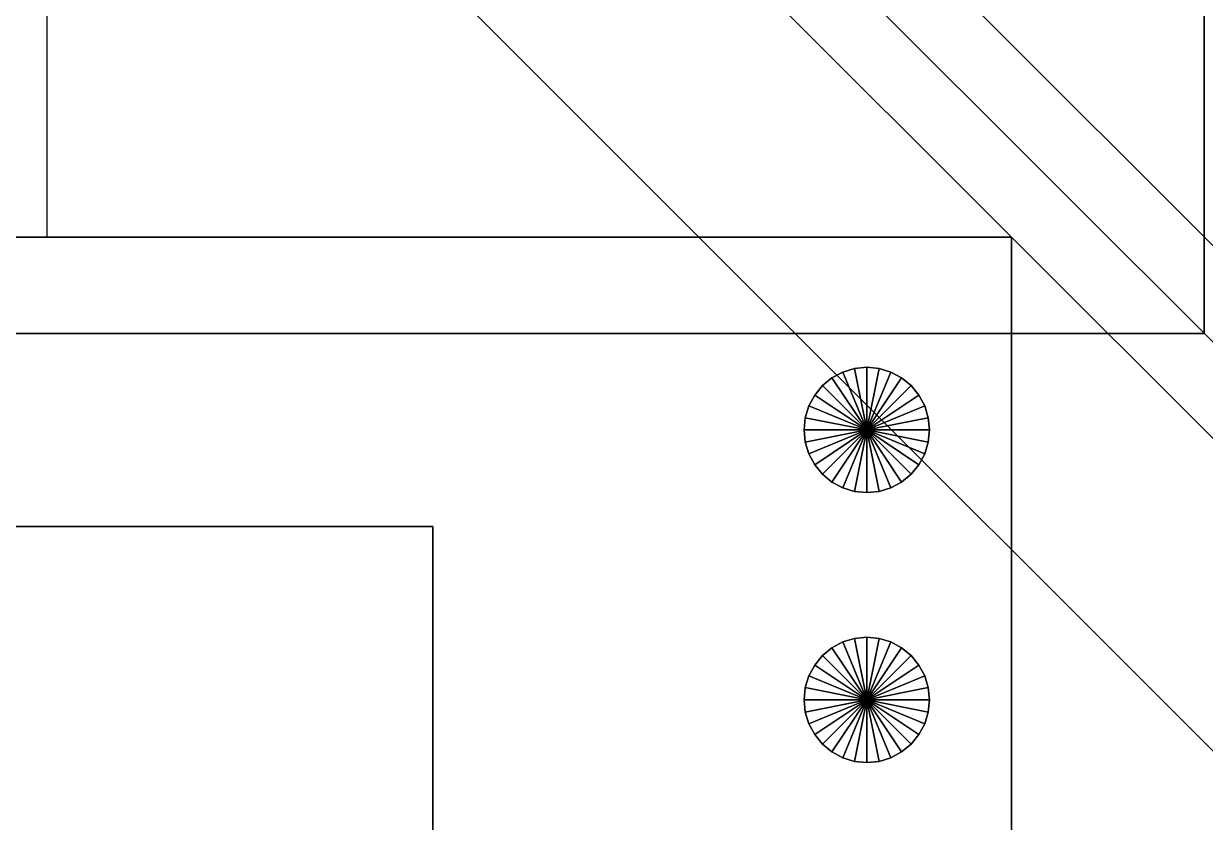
# Model space of a CAD drawing. Extents: x -65 to 400, y -475 to 105.
# Drawn here: x 3.76 to 16.01, y -21.07 to -12.79 of the extents above; entities that cross this region are included whole.
import ezdxf

# ---------------------------------------------------------------- set-up
doc = ezdxf.new("R2010")
doc.units = 0
for name, color, linetype in [('DRONE_ELECTRONICS', 3, 'CONTINUOUS'), ('DRONE_FRAME', 8, 'CONTINUOUS'), ('GROUND', 8, 'CONTINUOUS'), ('POWER', 1, 'CONTINUOUS'), ('SIGNAL', 4, 'CONTINUOUS')]:
    doc.layers.add(name, color=color, linetype=linetype)

msp = doc.modelspace()

# ---------------------------------------------------------------- linework, layer by layer
at = {"layer": 'DRONE_ELECTRONICS'}
for points in [[(-14, -33, 9), (14, -33, 9), (14, -15, 9), (-14, -15, 9)], [(-14, -33, 10.6), (14, -33, 10.6), (14, -15, 10.6), (-14, -15, 10.6)], [(14, -15, 9), (-14, -15, 9), (-14, -15, 10.6), (14, -15, 10.6)], [(14, -33, 9), (14, -15, 9), (14, -15, 10.6), (14, -33, 10.6)], [(-8, -30, 12), (8, -30, 12), (8, -18, 12), (-8, -18, 12)], [(-8, -30, 14), (8, -30, 14), (8, -18, 14), (-8, -18, 14)], [(8, -18, 12), (-8, -18, 12), (-8, -18, 14), (8, -18, 14)], [(8, -30, 12), (8, -18, 12), (8, -18, 14), (8, -30, 14)]]:
    msp.add_3dface(points, dxfattribs=at)
at = {"layer": 'DRONE_FRAME'}
for points in [[(-16, -16), (16, -16), (16, 16), (-16, 16)], [(-16, -16, 2.3), (16, -16, 2.3), (16, 16, 2.3), (-16, 16, 2.3)], [(16, -16), (16, 16), (16, 16, 2.3), (16, -16, 2.3)], [(2.121, 2.121), (33.941, -29.699), (29.699, -33.941), (-2.121, -2.121)], [(2.121, 2.121, 2.3), (33.941, -29.699, 2.3), (29.699, -33.941, 2.3), (-2.121, -2.121, 2.3)], [(2.121, 2.121), (33.941, -29.699), (33.941, -29.699, 2.3), (2.121, 2.121, 2.3)], [(29.699, -33.941), (-2.121, -2.121), (-2.121, -2.121, 2.3), (29.699, -33.941, 2.3)], [(-16, -16), (16, -16), (16, -16, 2.3), (-16, -16, 2.3)]]:
    msp.add_3dface(points, dxfattribs=at)
at = {"layer": 'GROUND'}
msp.add_line((32.82, -31.82, 3), (10.546, -9.546, 4), dxfattribs=at)
at = {"layer": 'POWER'}
for p, q in [((30.82, -31.82, 3), (8.546, -9.546, 4)), ((31.82, -31.82, 3), (9.546, -9.546, 4))]:
    msp.add_line(p, q, dxfattribs=at)
for points in [[(12.251, -16.399, 10.6), (12.139, -16.46, 10.6), (12.139, -16.46, 11.6), (12.251, -16.399, 11.6)], [(12.251, -16.399, 10.6), (12.139, -16.46, 10.6), (12.5, -17, 10.6)], [(12.251, -16.399, 11.6), (12.139, -16.46, 11.6), (12.5, -17, 11.6)], [(12.373, -16.362, 10.6), (12.251, -16.399, 10.6), (12.251, -16.399, 11.6), (12.373, -16.362, 11.6)], [(12.373, -16.362, 10.6), (12.251, -16.399, 10.6), (12.5, -17, 10.6)], [(12.373, -16.362, 11.6), (12.251, -16.399, 11.6), (12.5, -17, 11.6)], [(12.5, -16.35, 10.6), (12.373, -16.362, 10.6), (12.373, -16.362, 11.6), (12.5, -16.35, 11.6)], [(12.5, -16.35, 10.6), (12.373, -16.362, 10.6), (12.5, -17, 10.6)], [(12.5, -16.35, 11.6), (12.373, -16.362, 11.6), (12.5, -17, 11.6)], [(12.627, -16.362, 10.6), (12.5, -16.35, 10.6), (12.5, -16.35, 11.6), (12.627, -16.362, 11.6)], [(12.627, -16.362, 10.6), (12.5, -16.35, 10.6), (12.5, -17, 10.6)], [(12.627, -16.362, 11.6), (12.5, -16.35, 11.6), (12.5, -17, 11.6)], [(12.749, -16.399, 10.6), (12.627, -16.362, 10.6), (12.5, -17, 10.6)], [(12.749, -16.399, 11.6), (12.627, -16.362, 11.6), (12.5, -17, 11.6)], [(12.861, -16.46, 10.6), (12.749, -16.399, 10.6), (12.5, -17, 10.6)], [(12.861, -16.46, 11.6), (12.749, -16.399, 11.6), (12.5, -17, 11.6)], [(12.749, -16.399, 10.6), (12.627, -16.362, 10.6), (12.627, -16.362, 11.6), (12.749, -16.399, 11.6)], [(12.861, -16.46, 10.6), (12.749, -16.399, 10.6), (12.749, -16.399, 11.6), (12.861, -16.46, 11.6)], [(12.04, -16.54, 10.6), (11.96, -16.639, 10.6), (11.96, -16.639, 11.6), (12.04, -16.54, 11.6)], [(12.04, -16.54, 10.6), (11.96, -16.639, 10.6), (12.5, -17, 10.6)], [(12.04, -16.54, 11.6), (11.96, -16.639, 11.6), (12.5, -17, 11.6)], [(12.139, -16.46, 10.6), (12.04, -16.54, 10.6), (12.04, -16.54, 11.6), (12.139, -16.46, 11.6)], [(12.139, -16.46, 10.6), (12.04, -16.54, 10.6), (12.5, -17, 10.6)], [(12.139, -16.46, 11.6), (12.04, -16.54, 11.6), (12.5, -17, 11.6)], [(12.96, -16.54, 10.6), (12.861, -16.46, 10.6), (12.5, -17, 10.6)], [(12.96, -16.54, 11.6), (12.861, -16.46, 11.6), (12.5, -17, 11.6)], [(13.04, -16.639, 10.6), (12.96, -16.54, 10.6), (12.5, -17, 10.6)], [(13.04, -16.639, 11.6), (12.96, -16.54, 11.6), (12.5, -17, 11.6)], [(12.96, -16.54, 10.6), (12.861, -16.46, 10.6), (12.861, -16.46, 11.6), (12.96, -16.54, 11.6)], [(13.04, -16.639, 10.6), (12.96, -16.54, 10.6), (12.96, -16.54, 11.6), (13.04, -16.639, 11.6)], [(11.96, -16.639, 10.6), (11.899, -16.751, 10.6), (11.899, -16.751, 11.6), (11.96, -16.639, 11.6)], [(11.96, -16.639, 10.6), (11.899, -16.751, 10.6), (12.5, -17, 10.6)], [(11.96, -16.639, 11.6), (11.899, -16.751, 11.6), (12.5, -17, 11.6)], [(13.101, -16.751, 10.6), (13.04, -16.639, 10.6), (12.5, -17, 10.6)], [(13.101, -16.751, 11.6), (13.04, -16.639, 11.6), (12.5, -17, 11.6)], [(13.101, -16.751, 10.6), (13.04, -16.639, 10.6), (13.04, -16.639, 11.6), (13.101, -16.751, 11.6)], [(11.899, -16.751, 10.6), (11.862, -16.873, 10.6), (11.862, -16.873, 11.6), (11.899, -16.751, 11.6)], [(11.899, -16.751, 10.6), (11.862, -16.873, 10.6), (12.5, -17, 10.6)], [(11.899, -16.751, 11.6), (11.862, -16.873, 11.6), (12.5, -17, 11.6)], [(13.138, -16.873, 10.6), (13.101, -16.751, 10.6), (12.5, -17, 10.6)], [(13.138, -16.873, 11.6), (13.101, -16.751, 11.6), (12.5, -17, 11.6)], [(13.138, -16.873, 10.6), (13.101, -16.751, 10.6), (13.101, -16.751, 11.6), (13.138, -16.873, 11.6)], [(11.862, -16.873, 10.6), (11.85, -17, 10.6), (11.85, -17, 11.6), (11.862, -16.873, 11.6)], [(11.862, -16.873, 10.6), (11.85, -17, 10.6), (12.5, -17, 10.6)], [(11.862, -16.873, 11.6), (11.85, -17, 11.6), (12.5, -17, 11.6)], [(13.15, -17, 10.6), (13.138, -16.873, 10.6), (12.5, -17, 10.6)], [(13.15, -17, 11.6), (13.138, -16.873, 11.6), (12.5, -17, 11.6)], [(13.15, -17, 10.6), (13.138, -16.873, 10.6), (13.138, -16.873, 11.6), (13.15, -17, 11.6)], [(11.85, -17, 10.6), (11.862, -17.127, 10.6), (11.862, -17.127, 11.6), (11.85, -17, 11.6)], [(11.85, -17, 10.6), (11.862, -17.127, 10.6), (12.5, -17, 10.6)], [(11.85, -17, 11.6), (11.862, -17.127, 11.6), (12.5, -17, 11.6)], [(11.862, -17.127, 10.6), (11.899, -17.249, 10.6), (12.5, -17, 10.6)], [(11.862, -17.127, 11.6), (11.899, -17.249, 11.6), (12.5, -17, 11.6)], [(11.899, -17.249, 10.6), (11.96, -17.361, 10.6), (12.5, -17, 10.6)], [(11.899, -17.249, 11.6), (11.96, -17.361, 11.6), (12.5, -17, 11.6)], [(11.96, -17.361, 10.6), (12.04, -17.46, 10.6), (12.5, -17, 10.6)], [(11.96, -17.361, 11.6), (12.04, -17.46, 11.6), (12.5, -17, 11.6)], [(12.04, -17.46, 10.6), (12.139, -17.54, 10.6), (12.5, -17, 10.6)], [(12.04, -17.46, 11.6), (12.139, -17.54, 11.6), (12.5, -17, 11.6)], [(12.139, -17.54, 10.6), (12.251, -17.601, 10.6), (12.5, -17, 10.6)], [(12.139, -17.54, 11.6), (12.251, -17.601, 11.6), (12.5, -17, 11.6)], [(12.251, -17.601, 10.6), (12.373, -17.638, 10.6), (12.5, -17, 10.6)], [(12.251, -17.601, 11.6), (12.373, -17.638, 11.6), (12.5, -17, 11.6)], [(12.373, -17.638, 10.6), (12.5, -17.65, 10.6), (12.5, -17, 10.6)], [(12.373, -17.638, 11.6), (12.5, -17.65, 11.6), (12.5, -17, 11.6)], [(12.5, -17.65, 10.6), (12.627, -17.638, 10.6), (12.5, -17, 10.6)], [(12.5, -17.65, 11.6), (12.627, -17.638, 11.6), (12.5, -17, 11.6)], [(12.627, -17.638, 10.6), (12.749, -17.601, 10.6), (12.5, -17, 10.6)], [(12.627, -17.638, 11.6), (12.749, -17.601, 11.6), (12.5, -17, 11.6)], [(12.749, -17.601, 10.6), (12.861, -17.54, 10.6), (12.5, -17, 10.6)], [(12.749, -17.601, 11.6), (12.861, -17.54, 11.6), (12.5, -17, 11.6)], [(12.861, -17.54, 10.6), (12.96, -17.46, 10.6), (12.5, -17, 10.6)], [(12.861, -17.54, 11.6), (12.96, -17.46, 11.6), (12.5, -17, 11.6)], [(12.96, -17.46, 10.6), (13.04, -17.361, 10.6), (12.5, -17, 10.6)], [(12.96, -17.46, 11.6), (13.04, -17.361, 11.6), (12.5, -17, 11.6)], [(13.04, -17.361, 10.6), (13.101, -17.249, 10.6), (12.5, -17, 10.6)], [(13.04, -17.361, 11.6), (13.101, -17.249, 11.6), (12.5, -17, 11.6)], [(13.101, -17.249, 10.6), (13.138, -17.127, 10.6), (12.5, -17, 10.6)], [(13.101, -17.249, 11.6), (13.138, -17.127, 11.6), (12.5, -17, 11.6)], [(13.138, -17.127, 10.6), (13.15, -17, 10.6), (12.5, -17, 10.6)], [(13.138, -17.127, 11.6), (13.15, -17, 11.6), (12.5, -17, 11.6)], [(13.138, -17.127, 10.6), (13.15, -17, 10.6), (13.15, -17, 11.6), (13.138, -17.127, 11.6)], [(11.862, -17.127, 10.6), (11.899, -17.249, 10.6), (11.899, -17.249, 11.6), (11.862, -17.127, 11.6)], [(13.101, -17.249, 10.6), (13.138, -17.127, 10.6), (13.138, -17.127, 11.6), (13.101, -17.249, 11.6)], [(11.899, -17.249, 10.6), (11.96, -17.361, 10.6), (11.96, -17.361, 11.6), (11.899, -17.249, 11.6)], [(13.04, -17.361, 10.6), (13.101, -17.249, 10.6), (13.101, -17.249, 11.6), (13.04, -17.361, 11.6)], [(11.96, -17.361, 10.6), (12.04, -17.46, 10.6), (12.04, -17.46, 11.6), (11.96, -17.361, 11.6)], [(12.96, -17.46, 10.6), (13.04, -17.361, 10.6), (13.04, -17.361, 11.6), (12.96, -17.46, 11.6)], [(12.04, -17.46, 10.6), (12.139, -17.54, 10.6), (12.139, -17.54, 11.6), (12.04, -17.46, 11.6)], [(12.861, -17.54, 10.6), (12.96, -17.46, 10.6), (12.96, -17.46, 11.6), (12.861, -17.54, 11.6)], [(12.139, -17.54, 10.6), (12.251, -17.601, 10.6), (12.251, -17.601, 11.6), (12.139, -17.54, 11.6)], [(12.251, -17.601, 10.6), (12.373, -17.638, 10.6), (12.373, -17.638, 11.6), (12.251, -17.601, 11.6)], [(12.373, -17.638, 10.6), (12.5, -17.65, 10.6), (12.5, -17.65, 11.6), (12.373, -17.638, 11.6)], [(12.5, -17.65, 10.6), (12.627, -17.638, 10.6), (12.627, -17.638, 11.6), (12.5, -17.65, 11.6)], [(12.627, -17.638, 10.6), (12.749, -17.601, 10.6), (12.749, -17.601, 11.6), (12.627, -17.638, 11.6)], [(12.749, -17.601, 10.6), (12.861, -17.54, 10.6), (12.861, -17.54, 11.6), (12.749, -17.601, 11.6)], [(12.251, -19.199, 10.6), (12.139, -19.26, 10.6), (12.139, -19.26, 11.6), (12.251, -19.199, 11.6)], [(12.251, -19.199, 10.6), (12.139, -19.26, 10.6), (12.5, -19.8, 10.6)], [(12.251, -19.199, 11.6), (12.139, -19.26, 11.6), (12.5, -19.8, 11.6)], [(12.373, -19.162, 10.6), (12.251, -19.199, 10.6), (12.251, -19.199, 11.6), (12.373, -19.162, 11.6)], [(12.373, -19.162, 10.6), (12.251, -19.199, 10.6), (12.5, -19.8, 10.6)], [(12.373, -19.162, 11.6), (12.251, -19.199, 11.6), (12.5, -19.8, 11.6)], [(12.5, -19.15, 10.6), (12.373, -19.162, 10.6), (12.373, -19.162, 11.6), (12.5, -19.15, 11.6)], [(12.5, -19.15, 10.6), (12.373, -19.162, 10.6), (12.5, -19.8, 10.6)], [(12.5, -19.15, 11.6), (12.373, -19.162, 11.6), (12.5, -19.8, 11.6)], [(12.627, -19.162, 10.6), (12.5, -19.15, 10.6), (12.5, -19.15, 11.6), (12.627, -19.162, 11.6)], [(12.627, -19.162, 10.6), (12.5, -19.15, 10.6), (12.5, -19.8, 10.6)], [(12.627, -19.162, 11.6), (12.5, -19.15, 11.6), (12.5, -19.8, 11.6)], [(12.749, -19.199, 10.6), (12.627, -19.162, 10.6), (12.5, -19.8, 10.6)], [(12.749, -19.199, 11.6), (12.627, -19.162, 11.6), (12.5, -19.8, 11.6)], [(12.861, -19.26, 10.6), (12.749, -19.199, 10.6), (12.5, -19.8, 10.6)], [(12.861, -19.26, 11.6), (12.749, -19.199, 11.6), (12.5, -19.8, 11.6)], [(12.749, -19.199, 10.6), (12.627, -19.162, 10.6), (12.627, -19.162, 11.6), (12.749, -19.199, 11.6)], [(12.861, -19.26, 10.6), (12.749, -19.199, 10.6), (12.749, -19.199, 11.6), (12.861, -19.26, 11.6)], [(12.04, -19.34, 10.6), (11.96, -19.439, 10.6), (11.96, -19.439, 11.6), (12.04, -19.34, 11.6)], [(12.04, -19.34, 10.6), (11.96, -19.439, 10.6), (12.5, -19.8, 10.6)], [(12.04, -19.34, 11.6), (11.96, -19.439, 11.6), (12.5, -19.8, 11.6)], [(12.139, -19.26, 10.6), (12.04, -19.34, 10.6), (12.04, -19.34, 11.6), (12.139, -19.26, 11.6)], [(12.139, -19.26, 10.6), (12.04, -19.34, 10.6), (12.5, -19.8, 10.6)], [(12.139, -19.26, 11.6), (12.04, -19.34, 11.6), (12.5, -19.8, 11.6)], [(12.96, -19.34, 10.6), (12.861, -19.26, 10.6), (12.5, -19.8, 10.6)], [(12.96, -19.34, 11.6), (12.861, -19.26, 11.6), (12.5, -19.8, 11.6)], [(13.04, -19.439, 10.6), (12.96, -19.34, 10.6), (12.5, -19.8, 10.6)], [(13.04, -19.439, 11.6), (12.96, -19.34, 11.6), (12.5, -19.8, 11.6)], [(12.96, -19.34, 10.6), (12.861, -19.26, 10.6), (12.861, -19.26, 11.6), (12.96, -19.34, 11.6)], [(13.04, -19.439, 10.6), (12.96, -19.34, 10.6), (12.96, -19.34, 11.6), (13.04, -19.439, 11.6)], [(11.96, -19.439, 10.6), (11.899, -19.551, 10.6), (11.899, -19.551, 11.6), (11.96, -19.439, 11.6)], [(11.96, -19.439, 10.6), (11.899, -19.551, 10.6), (12.5, -19.8, 10.6)], [(11.96, -19.439, 11.6), (11.899, -19.551, 11.6), (12.5, -19.8, 11.6)], [(13.101, -19.551, 10.6), (13.04, -19.439, 10.6), (12.5, -19.8, 10.6)], [(13.101, -19.551, 11.6), (13.04, -19.439, 11.6), (12.5, -19.8, 11.6)], [(13.101, -19.551, 10.6), (13.04, -19.439, 10.6), (13.04, -19.439, 11.6), (13.101, -19.551, 11.6)], [(11.899, -19.551, 10.6), (11.862, -19.673, 10.6), (11.862, -19.673, 11.6), (11.899, -19.551, 11.6)], [(11.899, -19.551, 10.6), (11.862, -19.673, 10.6), (12.5, -19.8, 10.6)], [(11.899, -19.551, 11.6), (11.862, -19.673, 11.6), (12.5, -19.8, 11.6)], [(13.138, -19.673, 10.6), (13.101, -19.551, 10.6), (12.5, -19.8, 10.6)], [(13.138, -19.673, 11.6), (13.101, -19.551, 11.6), (12.5, -19.8, 11.6)], [(13.138, -19.673, 10.6), (13.101, -19.551, 10.6), (13.101, -19.551, 11.6), (13.138, -19.673, 11.6)], [(11.862, -19.673, 10.6), (11.85, -19.8, 10.6), (11.85, -19.8, 11.6), (11.862, -19.673, 11.6)], [(11.862, -19.673, 10.6), (11.85, -19.8, 10.6), (12.5, -19.8, 10.6)], [(11.862, -19.673, 11.6), (11.85, -19.8, 11.6), (12.5, -19.8, 11.6)], [(13.15, -19.8, 10.6), (13.138, -19.673, 10.6), (12.5, -19.8, 10.6)], [(13.15, -19.8, 11.6), (13.138, -19.673, 11.6), (12.5, -19.8, 11.6)], [(13.15, -19.8, 10.6), (13.138, -19.673, 10.6), (13.138, -19.673, 11.6), (13.15, -19.8, 11.6)], [(11.85, -19.8, 10.6), (11.862, -19.927, 10.6), (11.862, -19.927, 11.6), (11.85, -19.8, 11.6)], [(11.85, -19.8, 10.6), (11.862, -19.927, 10.6), (12.5, -19.8, 10.6)], [(11.85, -19.8, 11.6), (11.862, -19.927, 11.6), (12.5, -19.8, 11.6)], [(11.862, -19.927, 10.6), (11.899, -20.049, 10.6), (12.5, -19.8, 10.6)], [(11.862, -19.927, 11.6), (11.899, -20.049, 11.6), (12.5, -19.8, 11.6)], [(11.899, -20.049, 10.6), (11.96, -20.161, 10.6), (12.5, -19.8, 10.6)], [(11.899, -20.049, 11.6), (11.96, -20.161, 11.6), (12.5, -19.8, 11.6)], [(11.96, -20.161, 10.6), (12.04, -20.26, 10.6), (12.5, -19.8, 10.6)], [(11.96, -20.161, 11.6), (12.04, -20.26, 11.6), (12.5, -19.8, 11.6)], [(12.04, -20.26, 10.6), (12.139, -20.34, 10.6), (12.5, -19.8, 10.6)], [(12.04, -20.26, 11.6), (12.139, -20.34, 11.6), (12.5, -19.8, 11.6)], [(12.139, -20.34, 10.6), (12.251, -20.401, 10.6), (12.5, -19.8, 10.6)], [(12.139, -20.34, 11.6), (12.251, -20.401, 11.6), (12.5, -19.8, 11.6)], [(12.251, -20.401, 10.6), (12.373, -20.438, 10.6), (12.5, -19.8, 10.6)], [(12.251, -20.401, 11.6), (12.373, -20.438, 11.6), (12.5, -19.8, 11.6)], [(12.373, -20.438, 10.6), (12.5, -20.45, 10.6), (12.5, -19.8, 10.6)], [(12.373, -20.438, 11.6), (12.5, -20.45, 11.6), (12.5, -19.8, 11.6)], [(12.5, -20.45, 10.6), (12.627, -20.438, 10.6), (12.5, -19.8, 10.6)], [(12.5, -20.45, 11.6), (12.627, -20.438, 11.6), (12.5, -19.8, 11.6)], [(12.627, -20.438, 10.6), (12.749, -20.401, 10.6), (12.5, -19.8, 10.6)], [(12.627, -20.438, 11.6), (12.749, -20.401, 11.6), (12.5, -19.8, 11.6)], [(12.749, -20.401, 10.6), (12.861, -20.34, 10.6), (12.5, -19.8, 10.6)], [(12.749, -20.401, 11.6), (12.861, -20.34, 11.6), (12.5, -19.8, 11.6)], [(12.861, -20.34, 10.6), (12.96, -20.26, 10.6), (12.5, -19.8, 10.6)], [(12.861, -20.34, 11.6), (12.96, -20.26, 11.6), (12.5, -19.8, 11.6)], [(12.96, -20.26, 10.6), (13.04, -20.161, 10.6), (12.5, -19.8, 10.6)], [(12.96, -20.26, 11.6), (13.04, -20.161, 11.6), (12.5, -19.8, 11.6)], [(13.04, -20.161, 10.6), (13.101, -20.049, 10.6), (12.5, -19.8, 10.6)], [(13.04, -20.161, 11.6), (13.101, -20.049, 11.6), (12.5, -19.8, 11.6)], [(13.101, -20.049, 10.6), (13.138, -19.927, 10.6), (12.5, -19.8, 10.6)], [(13.101, -20.049, 11.6), (13.138, -19.927, 11.6), (12.5, -19.8, 11.6)], [(13.138, -19.927, 10.6), (13.15, -19.8, 10.6), (12.5, -19.8, 10.6)], [(13.138, -19.927, 11.6), (13.15, -19.8, 11.6), (12.5, -19.8, 11.6)], [(13.138, -19.927, 10.6), (13.15, -19.8, 10.6), (13.15, -19.8, 11.6), (13.138, -19.927, 11.6)], [(11.862, -19.927, 10.6), (11.899, -20.049, 10.6), (11.899, -20.049, 11.6), (11.862, -19.927, 11.6)], [(13.101, -20.049, 10.6), (13.138, -19.927, 10.6), (13.138, -19.927, 11.6), (13.101, -20.049, 11.6)], [(11.899, -20.049, 10.6), (11.96, -20.161, 10.6), (11.96, -20.161, 11.6), (11.899, -20.049, 11.6)], [(13.04, -20.161, 10.6), (13.101, -20.049, 10.6), (13.101, -20.049, 11.6), (13.04, -20.161, 11.6)], [(11.96, -20.161, 10.6), (12.04, -20.26, 10.6), (12.04, -20.26, 11.6), (11.96, -20.161, 11.6)], [(12.96, -20.26, 10.6), (13.04, -20.161, 10.6), (13.04, -20.161, 11.6), (12.96, -20.26, 11.6)], [(12.04, -20.26, 10.6), (12.139, -20.34, 10.6), (12.139, -20.34, 11.6), (12.04, -20.26, 11.6)], [(12.139, -20.34, 10.6), (12.251, -20.401, 10.6), (12.251, -20.401, 11.6), (12.139, -20.34, 11.6)], [(12.749, -20.401, 10.6), (12.861, -20.34, 10.6), (12.861, -20.34, 11.6), (12.749, -20.401, 11.6)], [(12.861, -20.34, 10.6), (12.96, -20.26, 10.6), (12.96, -20.26, 11.6), (12.861, -20.34, 11.6)], [(12.251, -20.401, 10.6), (12.373, -20.438, 10.6), (12.373, -20.438, 11.6), (12.251, -20.401, 11.6)], [(12.373, -20.438, 10.6), (12.5, -20.45, 10.6), (12.5, -20.45, 11.6), (12.373, -20.438, 11.6)], [(12.5, -20.45, 10.6), (12.627, -20.438, 10.6), (12.627, -20.438, 11.6), (12.5, -20.45, 11.6)], [(12.627, -20.438, 10.6), (12.749, -20.401, 10.6), (12.749, -20.401, 11.6), (12.627, -20.438, 11.6)]]:
    msp.add_3dface(points, dxfattribs=at)
at = {"layer": 'SIGNAL'}
msp.add_line((4, -15, 11), (4, -10, 11), dxfattribs=at)

doc.saveas('drawing.dxf')
